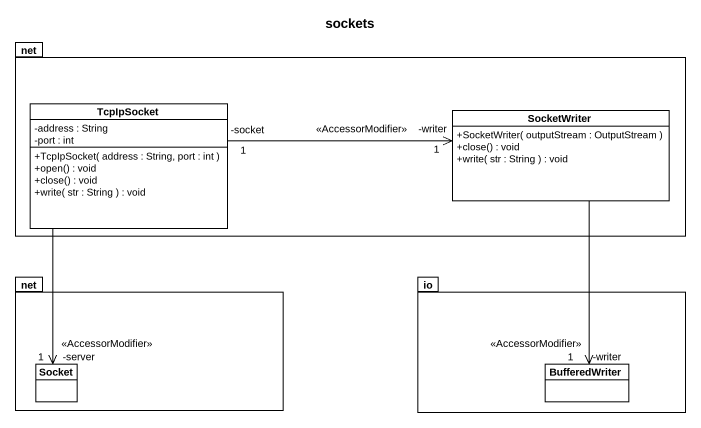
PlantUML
@startuml
title sockets
hide circle
hide empty members
skinparam classAttributeIconSize 0
package net {
  class TcpIpSocket {
    -address : String
    -port : int
    +TcpIpSocket( address : String, port : int )
    +open() : void
    +close() : void
    +write( str : String ) : void
  }
  class SocketWriter {
    +SocketWriter( outputStream : OutputStream )
    +close() : void
    +write( str : String ) : void
  }
}
package "net" as net_2 {
  class Socket
}
package io {
  class BufferedWriter
}
TcpIpSocket "-socket\n1" -right-> "-writer\n1\n<<AccessorModifier>>" SocketWriter
TcpIpSocket --> "-server\n1\n<<AccessorModifier>>" Socket
SocketWriter --> "-writer\n1\n<<AccessorModifier>>" BufferedWriter
@enduml
